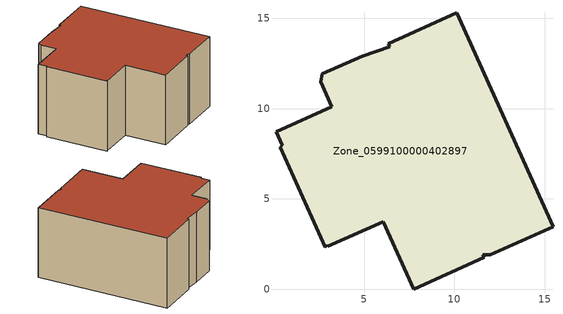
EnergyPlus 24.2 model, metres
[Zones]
Zone_0599100000402897
 floor ground (C_G): 11.98,1.9 11.64,1.91 11.58,1.89 11.64,1.75 7.74,0 6.06,3.74 2.98,2.36 2.95,2.44 2.86,2.31 0.36,7.87 0.45,7.97 0.11,8.72 3.21,10.1 2.59,11.49 2.68,11.95 4.88,12.9 6.41,13.44 6.34,13.59 10.14,15.31 15.47,3.47 z0
 wall outside (C_F): 7.74,0 11.64,1.75 11.58,1.89 11.64,1.91 11.98,1.9 15.47,3.47 10.14,15.31 6.34,13.59 6.41,13.44 4.88,12.9 2.68,11.95 2.59,11.49 3.21,10.1 0.11,8.72 0.45,7.97 0.36,7.87 2.86,2.31 2.95,2.44 2.98,2.36 6.06,3.74 7.74,0 z0:7.01
 roof outside (C_R): 11.64,1.91 11.98,1.9 15.47,3.47 10.14,15.31 6.34,13.59 6.41,13.44 4.88,12.9 2.68,11.95 2.59,11.49 3.21,10.1 0.11,8.72 0.45,7.97 0.36,7.87 2.86,2.31 2.95,2.44 2.98,2.36 6.06,3.74 7.74,0 11.64,1.75 11.58,1.89 z7.01
[BUILDING]
Pand.0599100000402897: North Axis=0; Terrain=City; Loads Convergence Tolerance Value=0.04; Temperature Convergence Tolerance Value=0.4; Solar Distribution=FullExterior; Maximum Number of Warmup Days=25; Minimum Number of Warmup Days=1
[Site:Location]
Rotterdam.The.Hague.AP_ZH_NLD Design_Conditions: Latitude=51.96; Longitude=4.45; Time Zone=1; Elevation=-4.5
[SITE:GROUNDTEMPERATURE:BUILDINGSURFACE]
18, 18, 18, 18, 18, 18, 18, 18, 18, 18, 18, 18
[MATERIAL] Thermal Absorptance=0.9; Solar Absorptance=0.7; Visible Absorptance=0.7
Name | Roughness | Thickness | Conductivity | Density | Specific Heat
G.D.1992-2005 | MediumSmooth | 0.15 | 0.06 | 540 | 1210
F.D.1992-2005 | Rough | 0.3 | 0.12 | 1920 | 840
R.D.1992-2005 | MediumRough | 0.2 | 0.08 | 1500 | 1000
[CONSTRUCTION]
C_G: G.D.1992-2005
C_F: F.D.1992-2005
C_R: R.D.1992-2005
[ZONE]
Zone_0599100000402897: Type=1; Multiplier=1; Ceiling Height=Autocalculate; Volume=Autocalculate; Floor Area=autocalculate; Part of Total Floor Area=Yes
[ZONEINFILTRATION:DESIGNFLOWRATE]
Infil_Zone_0599100000402897: Zone or ZoneList or Space or SpaceList=Zone_0599100000402897; Schedule=AlwaysOn; Design Flow Rate Calculation Method=Flow/Area; Flow Rate per Floor Area=0.0021; Constant Term Coefficient=1; Temperature Term Coefficient=0; Velocity Term Coefficient=0; Velocity Squared Term Coefficient=0
[HVACTEMPLATE:ZONE:IDEALLOADSAIRSYSTEM]
Zone_0599100000402897: Maximum Heating Supply Air Temperature=50; Minimum Cooling Supply Air Temperature=13; Maximum Heating Supply Air Humidity Ratio=0.0156; Minimum Cooling Supply Air Humidity Ratio=0.0077; Heating Limit=NoLimit; Cooling Limit=NoLimit; Dehumidification Control Type=ConstantSensibleHeatRatio; Cooling Sensible Heat Ratio=0.7; Dehumidification Setpoint=60; Humidification Control Type=None; Humidification Setpoint=30; Outdoor Air Method=None; Outdoor Air Flow Rate per Person=0.00944; Outdoor Air Flow Rate per Zone Floor Area=0; Outdoor Air Flow Rate per Zone=0; Demand Controlled Ventilation Type=None; Outdoor Air Economizer Type=NoEconomizer; Heat Recovery Type=None; Sensible Heat Recovery Effectiveness=0.7; Latent Heat Recovery Effectiveness=0.65
[ZONECONTROL:THERMOSTAT]
ThermostatControl_Zone_0599100000402897: Zone or ZoneList=Zone_0599100000402897; Control Type Schedule=DualSetpointControlType; Control 1=Thermostat_Zone_0599100000402897; Temperature Difference Between Cutout And Setpoint=0
[THERMOSTATSETPOINT:DUALSETPOINT]
Thermostat_Zone_0599100000402897: Heating Setpoint Temperature Schedule=HeatingSetpoint_Zone_0599100000402897; Cooling Setpoint Temperature Schedule=CoolingSetpoint_Zone_0599100000402897
[SCHEDULE:COMPACT]
HeatingSetpoint_Zone_0599100000402897: Through: 12/31, For: AllDays, Until: 24:00, 21
CoolingSetpoint_Zone_0599100000402897: Through: 12/31, For: AllDays, Until: 24:00, 24
DualSetpointControlType: Through: 12/31, For: AllDays, Until: 24:00, 4
AlwaysOn: Through: 12/31, For: AllDays, Until: 24:00, 1
